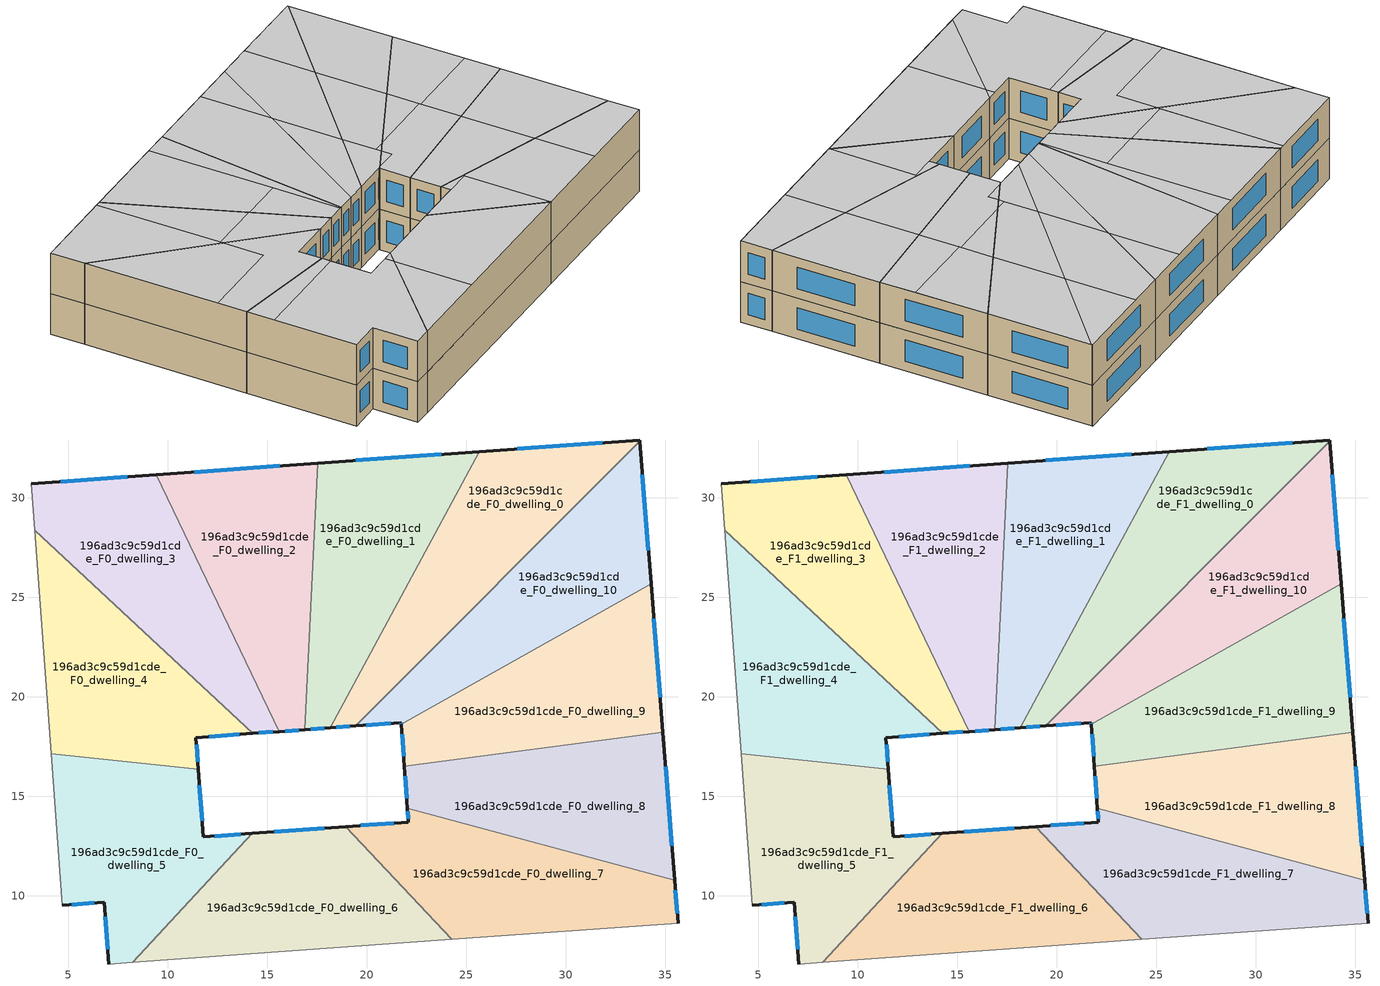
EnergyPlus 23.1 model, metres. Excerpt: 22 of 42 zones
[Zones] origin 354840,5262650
196ad3c9c59d1cde_F0_dwelling_0
 floor ground (EU_floor_Construction): 33.71,32.9 33.71,32.85 19.45,18.53 18.16,18.44 25.65,32.32 z0
 wall outside (EU_wall_Construction): 18.16,18.44 19.45,18.53 / 33.71,32.85 33.71,32.9 25.65,32.32 z0:3
 wall to 196ad3c9c59d1cde_F0_dwelling_10 (EU_wall_Construction): 19.45,18.53 33.71,32.85 z0:3
 wall to 196ad3c9c59d1cde_F0_dwelling_1 (EU_wall_Construction): 25.65,32.32 18.16,18.44 z0:3
 window (EU_Window_Construction): 18.46,18.46 19.14,18.51 / 31.81,32.76 27.54,32.45 z0.7:2.3
196ad3c9c59d1cde_F0_dwelling_1
 floor ground (EU_floor_Construction): 25.65,32.32 18.16,18.44 16.88,18.34 17.54,31.73 z0
 wall outside (EU_wall_Construction): 16.88,18.34 18.16,18.44 / 25.65,32.32 17.54,31.73 z0:3
 wall to 196ad3c9c59d1cde_F0_dwelling_2 (EU_wall_Construction): 17.54,31.73 16.88,18.34 z0:3
 window (EU_Window_Construction): 17.18,18.37 17.86,18.42 / 23.75,32.18 19.44,31.87 z0.7:2.3
196ad3c9c59d1cde_F0_dwelling_10
 floor ground (EU_floor_Construction): 33.71,32.85 34.28,25.67 21.73,18.62 21.73,18.7 19.45,18.53 z0
 wall outside (EU_wall_Construction): 19.45,18.53 21.73,18.7 21.73,18.62 / 34.28,25.67 33.71,32.85 z0:3
 wall to 196ad3c9c59d1cde_F0_dwelling_9 (EU_wall_Construction): 21.73,18.62 34.28,25.67 z0:3
 window (EU_Window_Construction): 21.73,18.68 21.73,18.64 / 19.98,18.57 21.19,18.66 / 34.15,27.35 33.84,31.16 z0.7:2.3
196ad3c9c59d1cde_F0_dwelling_2
 floor ground (EU_floor_Construction): 17.54,31.73 16.88,18.34 15.59,18.25 9.43,31.15 z0
 wall outside (EU_wall_Construction): 15.59,18.25 16.88,18.34 / 17.54,31.73 9.43,31.15 z0:3
 wall to 196ad3c9c59d1cde_F0_dwelling_3 (EU_wall_Construction): 9.43,31.15 15.59,18.25 z0:3
 window (EU_Window_Construction): 15.89,18.27 16.57,18.32 / 15.63,31.6 11.33,31.29 z0.7:2.3
196ad3c9c59d1cde_F0_dwelling_3
 floor ground (EU_floor_Construction): 9.43,31.15 15.59,18.25 14.26,18.16 3.32,28.36 3.15,30.7 z0
 wall outside (EU_wall_Construction): 14.26,18.16 15.59,18.25 / 9.43,31.15 3.15,30.7 z0:3
 wall to 196ad3c9c59d1cde_F0_dwelling_4 (EU_wall_Construction): 3.32,28.36 14.26,18.16 z0:3
 wall adiabatic (EU_wall_Construction): 3.15,30.7 3.32,28.36 z0:3
 window (EU_Window_Construction): 14.57,18.18 15.28,18.23 / 7.95,31.04 4.62,30.8 z0.7:2.3
196ad3c9c59d1cde_F0_dwelling_4
 floor ground (EU_floor_Construction): 14.26,18.16 11.41,17.95 11.53,16.36 4.13,17.13 3.32,28.36 z0
 wall outside (EU_wall_Construction): 11.53,16.36 11.41,17.95 14.26,18.16 z0:3
 wall to 196ad3c9c59d1cde_F0_dwelling_5 (EU_wall_Construction): 4.13,17.13 11.53,16.36 z0:3
 wall adiabatic (EU_wall_Construction): 3.32,28.36 4.13,17.13 z0:3
 window (EU_Window_Construction): 12.08,18 13.59,18.11 / 11.5,16.74 11.44,17.58 z0.7:2.3
196ad3c9c59d1cde_F0_dwelling_5
 floor ground (EU_floor_Construction): 11.53,16.36 11.78,12.96 14.25,13.14 8.23,6.66 7.03,6.57 6.81,9.68 4.69,9.52 4.13,17.13 z0
 wall outside (EU_wall_Construction): 14.25,13.14 11.78,12.96 11.53,16.36 / 4.69,9.52 6.81,9.68 7.03,6.57 z0:3
 wall to 196ad3c9c59d1cde_F0_dwelling_6 (EU_wall_Construction): 8.23,6.66 14.25,13.14 z0:3
 wall adiabatic (EU_wall_Construction): 7.03,6.57 8.23,6.66 / 4.13,17.13 4.69,9.52 z0:3
 window (EU_Window_Construction): 11.72,13.76 11.59,15.56 / 13.67,13.1 12.36,13 / 6.86,8.95 6.98,7.3 / 5.19,9.56 6.31,9.64 z0.7:2.3
196ad3c9c59d1cde_F0_dwelling_6
 floor ground (EU_floor_Construction): 18.95,13.48 24.26,7.8 8.23,6.66 14.25,13.14 z0
 wall outside (EU_wall_Construction): 18.95,13.48 14.25,13.14 z0:3
 wall to 196ad3c9c59d1cde_F0_dwelling_7 (EU_wall_Construction): 24.26,7.8 18.95,13.48 z0:3
 wall adiabatic (EU_wall_Construction): 8.23,6.66 24.26,7.8 z0:3
 window (EU_Window_Construction): 17.85,13.4 15.36,13.22 z0.7:2.3
196ad3c9c59d1cde_F0_dwelling_7
 floor ground (EU_floor_Construction): 35.46,10.78 35.64,8.62 24.26,7.8 18.95,13.48 22.09,13.7 22.03,14.4 z0
 wall outside (EU_wall_Construction): 22.03,14.4 22.09,13.7 18.95,13.48 / 35.64,8.62 35.46,10.78 z0:3
 wall to 196ad3c9c59d1cde_F0_dwelling_8 (EU_wall_Construction): 35.46,10.78 22.03,14.4 z0:3
 wall adiabatic (EU_wall_Construction): 24.26,7.8 35.64,8.62 z0:3
 window (EU_Window_Construction): 21.35,13.65 19.69,13.53 / 22.05,14.24 22.07,13.87 / 35.59,9.13 35.5,10.27 z0.7:2.3
196ad3c9c59d1cde_F0_dwelling_8
 floor ground (EU_floor_Construction): 34.87,18.22 35.46,10.78 22.03,14.4 21.88,16.5 z0
 wall outside (EU_wall_Construction): 21.88,16.5 22.03,14.4 / 35.46,10.78 34.87,18.22 z0:3
 wall to 196ad3c9c59d1cde_F0_dwelling_9 (EU_wall_Construction): 34.87,18.22 21.88,16.5 z0:3
 window (EU_Window_Construction): 21.92,16.01 22,14.9 / 35.32,12.52 35.01,16.47 z0.7:2.3
196ad3c9c59d1cde_F0_dwelling_9
 floor ground (EU_floor_Construction): 34.28,25.67 34.87,18.22 21.88,16.5 21.73,18.62 z0
 wall outside (EU_wall_Construction): 21.73,18.62 21.88,16.5 / 34.87,18.22 34.28,25.67 z0:3
 window (EU_Window_Construction): 21.77,18.12 21.85,17 / 34.73,19.97 34.42,23.92 z0.7:2.3
196ad3c9c59d1cde_F1_dwelling_0
 floor to 196ad3c9c59d1cde_F0_dwelling_0 (EU_floor_Construction): 33.71,32.9 33.71,32.85 19.45,18.53 18.16,18.44 25.65,32.32 z3
 wall outside (EU_wall_Construction): 18.16,18.44 19.45,18.53 / 33.71,32.85 33.71,32.9 25.65,32.32 z3:6
 wall to 196ad3c9c59d1cde_F1_dwelling_10 (EU_wall_Construction): 19.45,18.53 33.71,32.85 z3:6
 wall to 196ad3c9c59d1cde_F1_dwelling_1 (EU_wall_Construction): 25.65,32.32 18.16,18.44 z3:6
 window (EU_Window_Construction): 18.46,18.46 19.14,18.51 / 31.81,32.76 27.54,32.45 z3.7:5.3
 ceiling to 196ad3c9c59d1cde_F2_dwelling_6 (EU_floor_Construction): 23.2,22.3 28.5,27.62 28.15,32.5 25.65,32.32 22.85,27.14 z6
 ceiling to 196ad3c9c59d1cde_F2_dwelling_4 (EU_floor_Construction): 19.45,18.53 23.2,22.3 22.85,27.13 18.16,18.44 z6
 ceiling adiabatic (EU_roof_Construction): 28.5,27.62 33.71,32.85 33.71,32.9 28.15,32.5 z6
196ad3c9c59d1cde_F1_dwelling_1
 floor to 196ad3c9c59d1cde_F0_dwelling_1 (EU_floor_Construction): 25.65,32.32 18.16,18.44 16.88,18.34 17.54,31.73 z3
 wall outside (EU_wall_Construction): 16.88,18.34 18.16,18.44 / 25.65,32.32 17.54,31.73 z3:6
 wall to 196ad3c9c59d1cde_F1_dwelling_2 (EU_wall_Construction): 17.54,31.73 16.88,18.34 z3:6
 window (EU_Window_Construction): 17.18,18.37 17.86,18.42 / 23.75,32.18 19.44,31.87 z3.7:5.3
 ceiling to 196ad3c9c59d1cde_F2_dwelling_4 (EU_floor_Construction): 18.16,18.44 22.85,27.13 22.5,32.09 17.54,31.73 16.88,18.34 z6
 ceiling to 196ad3c9c59d1cde_F2_dwelling_6 (EU_floor_Construction): 22.85,27.14 25.65,32.32 22.5,32.09 z6
196ad3c9c59d1cde_F1_dwelling_10
 floor to 196ad3c9c59d1cde_F0_dwelling_10 (EU_floor_Construction): 33.71,32.85 34.28,25.67 21.73,18.62 21.73,18.7 19.45,18.53 z3
 wall outside (EU_wall_Construction): 19.45,18.53 21.73,18.7 21.73,18.62 / 34.28,25.67 33.71,32.85 z3:6
 wall to 196ad3c9c59d1cde_F1_dwelling_9 (EU_wall_Construction): 21.73,18.62 34.28,25.67 z3:6
 window (EU_Window_Construction): 21.73,18.68 21.73,18.64 / 19.98,18.57 21.19,18.66 / 34.15,27.35 33.84,31.16 z3.7:5.3
 ceiling adiabatic (EU_roof_Construction): 34.28,25.66 33.71,32.85 28.5,27.62 28.86,22.62 z6
 ceiling to 196ad3c9c59d1cde_F2_dwelling_6 (EU_floor_Construction): 28.86,22.62 28.5,27.62 23.2,22.3 23.37,19.95 24.2,20.01 z6
 ceiling to 196ad3c9c59d1cde_F2_dwelling_7 (EU_floor_Construction): 24.2,20.01 23.37,19.95 23.4,19.56 z6
 ceiling to 196ad3c9c59d1cde_F2_dwelling_4 (EU_floor_Construction): 23.4,19.56 23.37,19.95 23.35,20.19 23.2,22.3 19.45,18.53 21.88,18.71 z6
196ad3c9c59d1cde_F1_dwelling_2
 floor to 196ad3c9c59d1cde_F0_dwelling_2 (EU_floor_Construction): 17.54,31.73 16.88,18.34 15.59,18.25 9.43,31.15 z3
 wall outside (EU_wall_Construction): 15.59,18.25 16.88,18.34 / 17.54,31.73 9.43,31.15 z3:6
 wall to 196ad3c9c59d1cde_F1_dwelling_3 (EU_wall_Construction): 9.43,31.15 15.59,18.25 z3:6
 window (EU_Window_Construction): 15.89,18.27 16.57,18.32 / 15.63,31.6 11.33,31.29 z3.7:5.3
 ceiling to 196ad3c9c59d1cde_F2_dwelling_1 (EU_floor_Construction): 16.45,23.04 15.83,31.61 9.43,31.15 13.41,22.82 z6
 ceiling to 196ad3c9c59d1cde_F2_dwelling_3 (EU_floor_Construction): 16.79,18.34 16.45,23.04 13.41,22.82 15.59,18.25 z6
 ceiling to 196ad3c9c59d1cde_F2_dwelling_4 (EU_floor_Construction): 16.88,18.34 17.54,31.73 15.83,31.61 16.79,18.34 z6
196ad3c9c59d1cde_F1_dwelling_3
 floor to 196ad3c9c59d1cde_F0_dwelling_3 (EU_floor_Construction): 9.43,31.15 15.59,18.25 14.26,18.16 3.32,28.36 3.15,30.7 z3
 wall outside (EU_wall_Construction): 14.26,18.16 15.59,18.25 / 9.43,31.15 3.15,30.7 z3:6
 wall to 196ad3c9c59d1cde_F1_dwelling_4 (EU_wall_Construction): 3.32,28.36 14.26,18.16 z3:6
 wall adiabatic (EU_wall_Construction): 3.15,30.7 3.32,28.36 z3:6
 window (EU_Window_Construction): 14.57,18.18 15.28,18.23 / 7.95,31.04 4.62,30.8 z3.7:5.3
 ceiling to 196ad3c9c59d1cde_F2_dwelling_3 (EU_floor_Construction): 15.59,18.25 13.41,22.82 9.7,22.55 9.71,22.4 14.26,18.16 z6
 ceiling to 196ad3c9c59d1cde_F2_dwelling_0 (EU_floor_Construction): 9.71,22.4 9.08,31.12 3.15,30.7 3.32,28.36 z6
 ceiling to 196ad3c9c59d1cde_F2_dwelling_1 (EU_floor_Construction): 13.41,22.82 9.43,31.15 9.08,31.12 9.7,22.55 z6
196ad3c9c59d1cde_F1_dwelling_4
 floor to 196ad3c9c59d1cde_F0_dwelling_4 (EU_floor_Construction): 14.26,18.16 11.41,17.95 11.53,16.36 4.13,17.13 3.32,28.36 z3
 wall outside (EU_wall_Construction): 11.53,16.36 11.41,17.95 14.26,18.16 z3:6
 wall to 196ad3c9c59d1cde_F1_dwelling_5 (EU_wall_Construction): 4.13,17.13 11.53,16.36 z3:6
 wall adiabatic (EU_wall_Construction): 3.32,28.36 4.13,17.13 z3:6
 window (EU_Window_Construction): 12.08,18 13.59,18.11 / 11.5,16.74 11.44,17.58 z3.7:5.3
 ceiling to 196ad3c9c59d1cde_F2_dwelling_3 (EU_floor_Construction): 14.26,18.16 9.71,22.4 9.91,19.55 3.99,19.12 4.13,17.13 11.53,16.36 11.41,17.95 z6
 ceiling adiabatic (EU_roof_Construction): 9.91,19.55 9.71,22.4 3.32,28.36 3.99,19.12 z6
196ad3c9c59d1cde_F1_dwelling_5
 floor to 196ad3c9c59d1cde_F0_dwelling_5 (EU_floor_Construction): 11.53,16.36 11.78,12.96 14.25,13.14 8.23,6.66 7.03,6.57 6.81,9.68 4.69,9.52 4.13,17.13 z3
 wall outside (EU_wall_Construction): 14.25,13.14 11.78,12.96 11.53,16.36 / 4.69,9.52 6.81,9.68 7.03,6.57 z3:6
 wall to 196ad3c9c59d1cde_F1_dwelling_6 (EU_wall_Construction): 8.23,6.66 14.25,13.14 z3:6
 wall adiabatic (EU_wall_Construction): 7.03,6.57 8.23,6.66 / 4.13,17.13 4.69,9.52 z3:6
 window (EU_Window_Construction): 11.72,13.76 11.59,15.56 / 13.67,13.1 12.36,13 / 6.86,8.95 6.98,7.3 / 5.19,9.56 6.31,9.64 z3.7:5.3
 ceiling to 196ad3c9c59d1cde_F2_dwelling_2 (EU_floor_Construction): 8.23,6.66 13.64,12.47 13.59,13.09 11.78,12.96 11.58,15.75 4.27,15.22 4.69,9.52 6.81,9.68 7.03,6.57 z6
 ceiling to 196ad3c9c59d1cde_F2_dwelling_5 (EU_floor_Construction): 13.64,12.47 14.25,13.14 13.59,13.09 z6
 ceiling to 196ad3c9c59d1cde_F2_dwelling_3 (EU_floor_Construction): 11.58,15.75 11.53,16.36 4.13,17.13 4.27,15.22 z6
196ad3c9c59d1cde_F1_dwelling_6
 floor to 196ad3c9c59d1cde_F0_dwelling_6 (EU_floor_Construction): 18.95,13.48 24.26,7.8 8.23,6.66 14.25,13.14 z3
 wall outside (EU_wall_Construction): 18.95,13.48 14.25,13.14 z3:6
 wall to 196ad3c9c59d1cde_F1_dwelling_7 (EU_wall_Construction): 24.26,7.8 18.95,13.48 z3:6
 wall adiabatic (EU_wall_Construction): 8.23,6.66 24.26,7.8 z3:6
 window (EU_Window_Construction): 17.85,13.4 15.36,13.22 z3.7:5.3
 ceiling to 196ad3c9c59d1cde_F2_dwelling_5 (EU_floor_Construction): 24.25,7.8 24.24,7.82 18.95,13.48 14.25,13.14 13.64,12.47 14.03,7.07 z6
 ceiling to 196ad3c9c59d1cde_F2_dwelling_2 (EU_floor_Construction): 14.03,7.07 13.64,12.47 8.23,6.66 z6
196ad3c9c59d1cde_F1_dwelling_7
 floor to 196ad3c9c59d1cde_F0_dwelling_7 (EU_floor_Construction): 35.46,10.78 35.64,8.62 24.26,7.8 18.95,13.48 22.09,13.7 22.03,14.4 z3
 wall outside (EU_wall_Construction): 22.03,14.4 22.09,13.7 18.95,13.48 / 35.64,8.62 35.46,10.78 z3:6
 wall to 196ad3c9c59d1cde_F1_dwelling_8 (EU_wall_Construction): 35.46,10.78 22.03,14.4 z3:6
 wall adiabatic (EU_wall_Construction): 24.26,7.8 35.64,8.62 z3:6
 window (EU_Window_Construction): 21.35,13.65 19.69,13.53 / 22.05,14.24 22.07,13.87 / 35.59,9.13 35.5,10.27 z3.7:5.3
 ceiling to 196ad3c9c59d1cde_F2_dwelling_7 (EU_floor_Construction): 29.9,8.21 29.6,12.36 22.03,14.4 22.09,13.7 23.81,13.83 24.24,7.82 24.26,7.81 z6
 ceiling adiabatic (EU_roof_Construction): 24.25,7.81 23.81,13.83 18.95,13.48 z6
 ceiling to 196ad3c9c59d1cde_F2_dwelling_9 (EU_floor_Construction): 35.64,8.62 35.46,10.78 29.6,12.36 29.9,8.21 z6
196ad3c9c59d1cde_F1_dwelling_8
 floor to 196ad3c9c59d1cde_F0_dwelling_8 (EU_floor_Construction): 34.87,18.22 35.46,10.78 22.03,14.4 21.88,16.5 z3
 wall outside (EU_wall_Construction): 21.88,16.5 22.03,14.4 / 35.46,10.78 34.87,18.22 z3:6
 wall to 196ad3c9c59d1cde_F1_dwelling_9 (EU_wall_Construction): 34.87,18.22 21.88,16.5 z3:6
 window (EU_Window_Construction): 21.92,16.01 22,14.9 / 35.32,12.52 35.01,16.47 z3.7:5.3
 ceiling to 196ad3c9c59d1cde_F2_dwelling_9 (EU_floor_Construction): 35.46,10.78 34.87,18.22 29.23,17.47 29.6,12.36 z6
 ceiling to 196ad3c9c59d1cde_F2_dwelling_7 (EU_floor_Construction): 29.6,12.36 29.23,17.47 21.88,16.5 22.03,14.4 z6
196ad3c9c59d1cde_F1_dwelling_9
 floor to 196ad3c9c59d1cde_F0_dwelling_9 (EU_floor_Construction): 34.28,25.67 34.87,18.22 21.88,16.5 21.73,18.62 z3
 wall outside (EU_wall_Construction): 21.73,18.62 21.88,16.5 / 34.87,18.22 34.28,25.67 z3:6
 window (EU_Window_Construction): 21.77,18.12 21.85,17 / 34.73,19.97 34.42,23.92 z3.7:5.3
 ceiling to 196ad3c9c59d1cde_F2_dwelling_7 (EU_floor_Construction): 29.23,17.47 29.02,20.35 24.2,20.01 23.4,19.56 23.45,18.82 21.88,18.71 21.73,18.62 21.88,16.5 z6
 ceiling to 196ad3c9c59d1cde_F2_dwelling_9 (EU_floor_Construction): 34.87,18.22 34.68,20.66 29.03,20.26 29.23,17.47 z6
 ceiling to 196ad3c9c59d1cde_F2_dwelling_4 (EU_floor_Construction): 23.45,18.82 23.4,19.56 21.88,18.71 z6
 ceiling to 196ad3c9c59d1cde_F2_dwelling_6 (EU_floor_Construction): 29.02,20.35 28.86,22.62 24.2,20.01 z6
 ceiling adiabatic (EU_roof_Construction): 34.68,20.66 34.28,25.66 28.86,22.62 29.03,20.26 z6
[Building]
EU S2 Campaign: North Axis=0; Terrain=City; Solar Distribution=FullExterior
[Site:Location]
Budapest.Ferenc.Liszt.Intl.AP: Latitude=47.437; Longitude=19.256; Time Zone=1; Elevation=185
[SizingPeriod:WeatherFileDays]
AnnualSizingPeriod: Begin Month=1; Begin Day of Month=1; End Month=12; End Day of Month=31; Day of Week for Start Day=Monday; Use Weather File Daylight Saving Period=No; Use Weather File Rain and Snow Indicators=No
[MATERIAL]
EU_InternalMass_Material: Roughness=MediumRough; Thickness=0.1; Conductivity=1; Density=1800; Specific Heat=900; Thermal Absorptance=0.9; Solar Absorptance=0.7; Visible Absorptance=0.7
[MATERIAL:NOMASS] Roughness=MediumRough; Thermal Absorptance=0.9; Solar Absorptance=0.7; Visible Absorptance=0.7
Name | Thermal Resistance
EU_wall_NoMass | 0.832559
EU_roof_NoMass | 1.39638
EU_floor_NoMass | 0.872794
[WINDOWMATERIAL:SIMPLEGLAZINGSYSTEM]
EU_Window_SimpleGlazing: UFactor=2.79869; Solar Heat Gain Coefficient=0.75; Visible Transmittance=0.75
[CONSTRUCTION]
EU_wall_Construction: EU_wall_NoMass
EU_roof_Construction: EU_roof_NoMass
EU_floor_Construction: EU_floor_NoMass
EU_Window_Construction: EU_Window_SimpleGlazing
EU_InternalMass_Construction: EU_InternalMass_Material
[ZONE] Type=1; Multiplier=1; Ceiling Height=autocalculate; Floor Area=autocalculate; Part of Total Floor Area=Yes
Name | Volume
196ad3c9c59d1cde_F0_dwelling_0; 196ad3c9c59d1cde_F1_dwelling_0 | 188.083
196ad3c9c59d1cde_F0_dwelling_1; 196ad3c9c59d1cde_F1_dwelling_1 | 188.057
196ad3c9c59d1cde_F0_dwelling_10; 196ad3c9c59d1cde_F1_dwelling_10; 196ad3c9c59d1cde_F0_dwelling_3; 196ad3c9c59d1cde_F1_dwelling_3 | 188.084
196ad3c9c59d1cde_F0_dwelling_2; 196ad3c9c59d1cde_F1_dwelling_2 | 188.058
196ad3c9c59d1cde_F0_dwelling_4; 196ad3c9c59d1cde_F1_dwelling_4 | 188.074
196ad3c9c59d1cde_F0_dwelling_5; 196ad3c9c59d1cde_F1_dwelling_5 | 188.089
196ad3c9c59d1cde_F0_dwelling_6; 196ad3c9c59d1cde_F1_dwelling_6 | 188.067
196ad3c9c59d1cde_F0_dwelling_7; 196ad3c9c59d1cde_F1_dwelling_7 | 188.091
196ad3c9c59d1cde_F0_dwelling_8; 196ad3c9c59d1cde_F1_dwelling_8 | 188.088
196ad3c9c59d1cde_F0_dwelling_9; 196ad3c9c59d1cde_F1_dwelling_9 | 188.051
[INTERNALMASS] Construction=EU_InternalMass_Construction
Name | Zone or ZoneList | Surface Area
196ad3c9c59d1cde_F0_dwelling_0_EU_InternalMass | 196ad3c9c59d1cde_F0_dwelling_0 | 62.6939
196ad3c9c59d1cde_F0_dwelling_1_EU_InternalMass | 196ad3c9c59d1cde_F0_dwelling_1 | 62.6859
196ad3c9c59d1cde_F0_dwelling_2_EU_InternalMass | 196ad3c9c59d1cde_F0_dwelling_2 | 62.6861
196ad3c9c59d1cde_F0_dwelling_3_EU_InternalMass | 196ad3c9c59d1cde_F0_dwelling_3 | 62.6947
196ad3c9c59d1cde_F0_dwelling_4_EU_InternalMass | 196ad3c9c59d1cde_F0_dwelling_4 | 62.6915
196ad3c9c59d1cde_F0_dwelling_5_EU_InternalMass | 196ad3c9c59d1cde_F0_dwelling_5 | 62.696
196ad3c9c59d1cde_F0_dwelling_6_EU_InternalMass | 196ad3c9c59d1cde_F0_dwelling_6 | 62.6889
196ad3c9c59d1cde_F0_dwelling_7_EU_InternalMass | 196ad3c9c59d1cde_F0_dwelling_7 | 62.6969
196ad3c9c59d1cde_F0_dwelling_8_EU_InternalMass | 196ad3c9c59d1cde_F0_dwelling_8 | 62.6958
196ad3c9c59d1cde_F0_dwelling_9_EU_InternalMass | 196ad3c9c59d1cde_F0_dwelling_9 | 62.6838
196ad3c9c59d1cde_F0_dwelling_10_EU_InternalMass | 196ad3c9c59d1cde_F0_dwelling_10 | 62.6949
196ad3c9c59d1cde_F1_dwelling_0_EU_InternalMass | 196ad3c9c59d1cde_F1_dwelling_0 | 62.6939
196ad3c9c59d1cde_F1_dwelling_1_EU_InternalMass | 196ad3c9c59d1cde_F1_dwelling_1 | 62.6859
196ad3c9c59d1cde_F1_dwelling_2_EU_InternalMass | 196ad3c9c59d1cde_F1_dwelling_2 | 62.6861
196ad3c9c59d1cde_F1_dwelling_3_EU_InternalMass | 196ad3c9c59d1cde_F1_dwelling_3 | 62.6947
196ad3c9c59d1cde_F1_dwelling_4_EU_InternalMass | 196ad3c9c59d1cde_F1_dwelling_4 | 62.6915
196ad3c9c59d1cde_F1_dwelling_5_EU_InternalMass | 196ad3c9c59d1cde_F1_dwelling_5 | 62.696
196ad3c9c59d1cde_F1_dwelling_6_EU_InternalMass | 196ad3c9c59d1cde_F1_dwelling_6 | 62.6889
196ad3c9c59d1cde_F1_dwelling_7_EU_InternalMass | 196ad3c9c59d1cde_F1_dwelling_7 | 62.6969
196ad3c9c59d1cde_F1_dwelling_8_EU_InternalMass | 196ad3c9c59d1cde_F1_dwelling_8 | 62.6958
196ad3c9c59d1cde_F1_dwelling_9_EU_InternalMass | 196ad3c9c59d1cde_F1_dwelling_9 | 62.6838
196ad3c9c59d1cde_F1_dwelling_10_EU_InternalMass | 196ad3c9c59d1cde_F1_dwelling_10 | 62.6949
[OTHEREQUIPMENT] Fuel Type=Electricity; Design Level Calculation Method=Watts/Area; Power per Zone Floor Area=1; Fraction Latent=0; Fraction Radiant=0; Fraction Lost=0; Carbon Dioxide Generation Rate=0; EndUse Subcategory=EU_Step8_InternalGains
Name | Zone or ZoneList or Space or SpaceList | Schedule
EU_Step8_InternalGain_196ad3c9c59d1cde_F0_dwelling_0_f000 | 196ad3c9c59d1cde_F0_dwelling_0 | EU_Step8_GainSchedule_196ad3c9c59d1cde_F0_dwelling_0_f000
EU_Step8_InternalGain_196ad3c9c59d1cde_F0_dwelling_1_f000 | 196ad3c9c59d1cde_F0_dwelling_1 | EU_Step8_GainSchedule_196ad3c9c59d1cde_F0_dwelling_1_f000
EU_Step8_InternalGain_196ad3c9c59d1cde_F0_dwelling_2_f000 | 196ad3c9c59d1cde_F0_dwelling_2 | EU_Step8_GainSchedule_196ad3c9c59d1cde_F0_dwelling_2_f000
EU_Step8_InternalGain_196ad3c9c59d1cde_F0_dwelling_3_f000 | 196ad3c9c59d1cde_F0_dwelling_3 | EU_Step8_GainSchedule_196ad3c9c59d1cde_F0_dwelling_3_f000
EU_Step8_InternalGain_196ad3c9c59d1cde_F0_dwelling_4_f000 | 196ad3c9c59d1cde_F0_dwelling_4 | EU_Step8_GainSchedule_196ad3c9c59d1cde_F0_dwelling_4_f000
EU_Step8_InternalGain_196ad3c9c59d1cde_F0_dwelling_5_f000 | 196ad3c9c59d1cde_F0_dwelling_5 | EU_Step8_GainSchedule_196ad3c9c59d1cde_F0_dwelling_5_f000
EU_Step8_InternalGain_196ad3c9c59d1cde_F0_dwelling_6_f000 | 196ad3c9c59d1cde_F0_dwelling_6 | EU_Step8_GainSchedule_196ad3c9c59d1cde_F0_dwelling_6_f000
EU_Step8_InternalGain_196ad3c9c59d1cde_F0_dwelling_7_f000 | 196ad3c9c59d1cde_F0_dwelling_7 | EU_Step8_GainSchedule_196ad3c9c59d1cde_F0_dwelling_7_f000
EU_Step8_InternalGain_196ad3c9c59d1cde_F0_dwelling_8_f000 | 196ad3c9c59d1cde_F0_dwelling_8 | EU_Step8_GainSchedule_196ad3c9c59d1cde_F0_dwelling_8_f000
EU_Step8_InternalGain_196ad3c9c59d1cde_F0_dwelling_9_f000 | 196ad3c9c59d1cde_F0_dwelling_9 | EU_Step8_GainSchedule_196ad3c9c59d1cde_F0_dwelling_9_f000
EU_Step8_InternalGain_196ad3c9c59d1cde_F0_dwelling_10_f000 | 196ad3c9c59d1cde_F0_dwelling_10 | EU_Step8_GainSchedule_196ad3c9c59d1cde_F0_dwelling_10_f000
EU_Step8_InternalGain_196ad3c9c59d1cde_F1_dwelling_0_f000 | 196ad3c9c59d1cde_F1_dwelling_0 | EU_Step8_GainSchedule_196ad3c9c59d1cde_F1_dwelling_0_f000
EU_Step8_InternalGain_196ad3c9c59d1cde_F1_dwelling_1_f000 | 196ad3c9c59d1cde_F1_dwelling_1 | EU_Step8_GainSchedule_196ad3c9c59d1cde_F1_dwelling_1_f000
EU_Step8_InternalGain_196ad3c9c59d1cde_F1_dwelling_2_f000 | 196ad3c9c59d1cde_F1_dwelling_2 | EU_Step8_GainSchedule_196ad3c9c59d1cde_F1_dwelling_2_f000
EU_Step8_InternalGain_196ad3c9c59d1cde_F1_dwelling_3_f000 | 196ad3c9c59d1cde_F1_dwelling_3 | EU_Step8_GainSchedule_196ad3c9c59d1cde_F1_dwelling_3_f000
EU_Step8_InternalGain_196ad3c9c59d1cde_F1_dwelling_4_f000 | 196ad3c9c59d1cde_F1_dwelling_4 | EU_Step8_GainSchedule_196ad3c9c59d1cde_F1_dwelling_4_f000
EU_Step8_InternalGain_196ad3c9c59d1cde_F1_dwelling_5_f000 | 196ad3c9c59d1cde_F1_dwelling_5 | EU_Step8_GainSchedule_196ad3c9c59d1cde_F1_dwelling_5_f000
EU_Step8_InternalGain_196ad3c9c59d1cde_F1_dwelling_6_f000 | 196ad3c9c59d1cde_F1_dwelling_6 | EU_Step8_GainSchedule_196ad3c9c59d1cde_F1_dwelling_6_f000
EU_Step8_InternalGain_196ad3c9c59d1cde_F1_dwelling_7_f000 | 196ad3c9c59d1cde_F1_dwelling_7 | EU_Step8_GainSchedule_196ad3c9c59d1cde_F1_dwelling_7_f000
EU_Step8_InternalGain_196ad3c9c59d1cde_F1_dwelling_8_f000 | 196ad3c9c59d1cde_F1_dwelling_8 | EU_Step8_GainSchedule_196ad3c9c59d1cde_F1_dwelling_8_f000
EU_Step8_InternalGain_196ad3c9c59d1cde_F1_dwelling_9_f000 | 196ad3c9c59d1cde_F1_dwelling_9 | EU_Step8_GainSchedule_196ad3c9c59d1cde_F1_dwelling_9_f000
EU_Step8_InternalGain_196ad3c9c59d1cde_F1_dwelling_10_f000 | 196ad3c9c59d1cde_F1_dwelling_10 | EU_Step8_GainSchedule_196ad3c9c59d1cde_F1_dwelling_10_f000
[ZONEVENTILATION:DESIGNFLOWRATE] Schedule=EU_AlwaysOn; Design Flow Rate Calculation Method=AirChanges/Hour; Air Changes per Hour=0.475469; Ventilation Type=Natural; Fan Pressure Rise=0; Fan Total Efficiency=1; Constant Term Coefficient=1; Temperature Term Coefficient=0; Velocity Term Coefficient=0; Velocity Squared Term Coefficient=0; Minimum Indoor Temperature=-100; Maximum Indoor Temperature=100; Delta Temperature=-100; Minimum Outdoor Temperature=-100; Maximum Outdoor Temperature=100; Maximum Wind Speed=40
Name | Zone or ZoneList or Space or SpaceList
EU_ConstantAir_196ad3c9c59d1cde_F0_dwelling_0 | 196ad3c9c59d1cde_F0_dwelling_0
EU_ConstantAir_196ad3c9c59d1cde_F0_dwelling_1 | 196ad3c9c59d1cde_F0_dwelling_1
EU_ConstantAir_196ad3c9c59d1cde_F0_dwelling_2 | 196ad3c9c59d1cde_F0_dwelling_2
EU_ConstantAir_196ad3c9c59d1cde_F0_dwelling_3 | 196ad3c9c59d1cde_F0_dwelling_3
EU_ConstantAir_196ad3c9c59d1cde_F0_dwelling_4 | 196ad3c9c59d1cde_F0_dwelling_4
EU_ConstantAir_196ad3c9c59d1cde_F0_dwelling_5 | 196ad3c9c59d1cde_F0_dwelling_5
EU_ConstantAir_196ad3c9c59d1cde_F0_dwelling_6 | 196ad3c9c59d1cde_F0_dwelling_6
EU_ConstantAir_196ad3c9c59d1cde_F0_dwelling_7 | 196ad3c9c59d1cde_F0_dwelling_7
EU_ConstantAir_196ad3c9c59d1cde_F0_dwelling_8 | 196ad3c9c59d1cde_F0_dwelling_8
EU_ConstantAir_196ad3c9c59d1cde_F0_dwelling_9 | 196ad3c9c59d1cde_F0_dwelling_9
EU_ConstantAir_196ad3c9c59d1cde_F0_dwelling_10 | 196ad3c9c59d1cde_F0_dwelling_10
EU_ConstantAir_196ad3c9c59d1cde_F1_dwelling_0 | 196ad3c9c59d1cde_F1_dwelling_0
EU_ConstantAir_196ad3c9c59d1cde_F1_dwelling_1 | 196ad3c9c59d1cde_F1_dwelling_1
EU_ConstantAir_196ad3c9c59d1cde_F1_dwelling_2 | 196ad3c9c59d1cde_F1_dwelling_2
EU_ConstantAir_196ad3c9c59d1cde_F1_dwelling_3 | 196ad3c9c59d1cde_F1_dwelling_3
EU_ConstantAir_196ad3c9c59d1cde_F1_dwelling_4 | 196ad3c9c59d1cde_F1_dwelling_4
EU_ConstantAir_196ad3c9c59d1cde_F1_dwelling_5 | 196ad3c9c59d1cde_F1_dwelling_5
EU_ConstantAir_196ad3c9c59d1cde_F1_dwelling_6 | 196ad3c9c59d1cde_F1_dwelling_6
EU_ConstantAir_196ad3c9c59d1cde_F1_dwelling_7 | 196ad3c9c59d1cde_F1_dwelling_7
EU_ConstantAir_196ad3c9c59d1cde_F1_dwelling_8 | 196ad3c9c59d1cde_F1_dwelling_8
EU_ConstantAir_196ad3c9c59d1cde_F1_dwelling_9 | 196ad3c9c59d1cde_F1_dwelling_9
EU_ConstantAir_196ad3c9c59d1cde_F1_dwelling_10 | 196ad3c9c59d1cde_F1_dwelling_10
[HVACTEMPLATE:THERMOSTAT] Constant Heating Setpoint=20; Constant Cooling Setpoint=50
EU_HeatOnly_196ad3c9c59d1cde_F0_dwelling_0; EU_HeatOnly_196ad3c9c59d1cde_F0_dwelling_1; EU_HeatOnly_196ad3c9c59d1cde_F0_dwelling_2; EU_HeatOnly_196ad3c9c59d1cde_F0_dwelling_3; EU_HeatOnly_196ad3c9c59d1cde_F0_dwelling_4; EU_HeatOnly_196ad3c9c59d1cde_F0_dwelling_5; EU_HeatOnly_196ad3c9c59d1cde_F0_dwelling_6; EU_HeatOnly_196ad3c9c59d1cde_F0_dwelling_7; EU_HeatOnly_196ad3c9c59d1cde_F0_dwelling_8; EU_HeatOnly_196ad3c9c59d1cde_F0_dwelling_9; EU_HeatOnly_196ad3c9c59d1cde_F0_dwelling_10; EU_HeatOnly_196ad3c9c59d1cde_F1_dwelling_0; EU_HeatOnly_196ad3c9c59d1cde_F1_dwelling_1; EU_HeatOnly_196ad3c9c59d1cde_F1_dwelling_2; EU_HeatOnly_196ad3c9c59d1cde_F1_dwelling_3; EU_HeatOnly_196ad3c9c59d1cde_F1_dwelling_4; EU_HeatOnly_196ad3c9c59d1cde_F1_dwelling_5; EU_HeatOnly_196ad3c9c59d1cde_F1_dwelling_6; EU_HeatOnly_196ad3c9c59d1cde_F1_dwelling_7; EU_HeatOnly_196ad3c9c59d1cde_F1_dwelling_8; EU_HeatOnly_196ad3c9c59d1cde_F1_dwelling_9; EU_HeatOnly_196ad3c9c59d1cde_F1_dwelling_10; EU_HeatOnly_196ad3c9c59d1cde_F2_dwelling_0; EU_HeatOnly_196ad3c9c59d1cde_F2_dwelling_1; EU_HeatOnly_196ad3c9c59d1cde_F2_dwelling_2; EU_HeatOnly_196ad3c9c59d1cde_F2_dwelling_3; EU_HeatOnly_196ad3c9c59d1cde_F2_dwelling_4; EU_HeatOnly_196ad3c9c59d1cde_F2_dwelling_5; EU_HeatOnly_196ad3c9c59d1cde_F2_dwelling_6; EU_HeatOnly_196ad3c9c59d1cde_F2_dwelling_7; EU_HeatOnly_196ad3c9c59d1cde_F2_dwelling_8; EU_HeatOnly_196ad3c9c59d1cde_F2_dwelling_9; EU_HeatOnly_196ad3c9c59d1cde_F3_dwelling_0; EU_HeatOnly_196ad3c9c59d1cde_F3_dwelling_1; EU_HeatOnly_196ad3c9c59d1cde_F3_dwelling_2; EU_HeatOnly_196ad3c9c59d1cde_F3_dwelling_3; EU_HeatOnly_196ad3c9c59d1cde_F3_dwelling_4; EU_HeatOnly_196ad3c9c59d1cde_F3_dwelling_5; EU_HeatOnly_196ad3c9c59d1cde_F3_dwelling_6; EU_HeatOnly_196ad3c9c59d1cde_F3_dwelling_7; EU_HeatOnly_196ad3c9c59d1cde_F3_dwelling_8; EU_HeatOnly_196ad3c9c59d1cde_F3_dwelling_9
[HVACTEMPLATE:ZONE:IDEALLOADSAIRSYSTEM] System Availability Schedule=EU_AlwaysOn; Maximum Heating Supply Air Temperature=50; Minimum Cooling Supply Air Temperature=13; Maximum Heating Supply Air Humidity Ratio=0.0156; Minimum Cooling Supply Air Humidity Ratio=0.0077; Heating Limit=NoLimit; Cooling Limit=NoLimit; Heating Availability Schedule=EU_AlwaysOn; Cooling Availability Schedule=EU_CoolingOff; Dehumidification Control Type=ConstantSensibleHeatRatio; Cooling Sensible Heat Ratio=0.7; Dehumidification Setpoint=60; Humidification Control Type=None; Humidification Setpoint=30; Outdoor Air Method=None; Outdoor Air Flow Rate per Person=0.00944; Outdoor Air Flow Rate per Zone Floor Area=0; Outdoor Air Flow Rate per Zone=0; Demand Controlled Ventilation Type=None; Outdoor Air Economizer Type=NoEconomizer; Heat Recovery Type=None; Sensible Heat Recovery Effectiveness=0.7; Latent Heat Recovery Effectiveness=0.65
Name | Template Thermostat
196ad3c9c59d1cde_F0_dwelling_0 | EU_HeatOnly_196ad3c9c59d1cde_F0_dwelling_0
196ad3c9c59d1cde_F0_dwelling_1 | EU_HeatOnly_196ad3c9c59d1cde_F0_dwelling_1
196ad3c9c59d1cde_F0_dwelling_2 | EU_HeatOnly_196ad3c9c59d1cde_F0_dwelling_2
196ad3c9c59d1cde_F0_dwelling_3 | EU_HeatOnly_196ad3c9c59d1cde_F0_dwelling_3
196ad3c9c59d1cde_F0_dwelling_4 | EU_HeatOnly_196ad3c9c59d1cde_F0_dwelling_4
196ad3c9c59d1cde_F0_dwelling_5 | EU_HeatOnly_196ad3c9c59d1cde_F0_dwelling_5
196ad3c9c59d1cde_F0_dwelling_6 | EU_HeatOnly_196ad3c9c59d1cde_F0_dwelling_6
196ad3c9c59d1cde_F0_dwelling_7 | EU_HeatOnly_196ad3c9c59d1cde_F0_dwelling_7
196ad3c9c59d1cde_F0_dwelling_8 | EU_HeatOnly_196ad3c9c59d1cde_F0_dwelling_8
196ad3c9c59d1cde_F0_dwelling_9 | EU_HeatOnly_196ad3c9c59d1cde_F0_dwelling_9
196ad3c9c59d1cde_F0_dwelling_10 | EU_HeatOnly_196ad3c9c59d1cde_F0_dwelling_10
196ad3c9c59d1cde_F1_dwelling_0 | EU_HeatOnly_196ad3c9c59d1cde_F1_dwelling_0
196ad3c9c59d1cde_F1_dwelling_1 | EU_HeatOnly_196ad3c9c59d1cde_F1_dwelling_1
196ad3c9c59d1cde_F1_dwelling_2 | EU_HeatOnly_196ad3c9c59d1cde_F1_dwelling_2
196ad3c9c59d1cde_F1_dwelling_3 | EU_HeatOnly_196ad3c9c59d1cde_F1_dwelling_3
196ad3c9c59d1cde_F1_dwelling_4 | EU_HeatOnly_196ad3c9c59d1cde_F1_dwelling_4
196ad3c9c59d1cde_F1_dwelling_5 | EU_HeatOnly_196ad3c9c59d1cde_F1_dwelling_5
196ad3c9c59d1cde_F1_dwelling_6 | EU_HeatOnly_196ad3c9c59d1cde_F1_dwelling_6
196ad3c9c59d1cde_F1_dwelling_7 | EU_HeatOnly_196ad3c9c59d1cde_F1_dwelling_7
196ad3c9c59d1cde_F1_dwelling_8 | EU_HeatOnly_196ad3c9c59d1cde_F1_dwelling_8
196ad3c9c59d1cde_F1_dwelling_9 | EU_HeatOnly_196ad3c9c59d1cde_F1_dwelling_9
196ad3c9c59d1cde_F1_dwelling_10 | EU_HeatOnly_196ad3c9c59d1cde_F1_dwelling_10
[SIZING:ZONE] Zone Cooling Design Supply Air Temperature Input Method=SupplyAirTemperature; Zone Cooling Design Supply Air Temperature=13; Zone Heating Design Supply Air Temperature Input Method=SupplyAirTemperature; Zone Heating Design Supply Air Temperature=50; Zone Cooling Design Supply Air Humidity Ratio=0.008; Zone Heating Design Supply Air Humidity Ratio=0.008; Cooling Design Air Flow Method=DesignDay; Cooling Design Air Flow Rate=0; Cooling Minimum Air Flow per Zone Floor Area=0.000762; Cooling Minimum Air Flow=0; Cooling Minimum Air Flow Fraction=0.2; Heating Design Air Flow Method=DesignDay; Heating Design Air Flow Rate=0; Heating Maximum Air Flow per Zone Floor Area=0.002032; Heating Maximum Air Flow=0.141576; Heating Maximum Air Flow Fraction=0.3; Account for Dedicated Outdoor Air System=No; Dedicated Outdoor Air System Control Strategy=NeutralSupplyAir; Dedicated Outdoor Air Low Setpoint Temperature for Design=autosize; Dedicated Outdoor Air High Setpoint Temperature for Design=autosize; Zone Load Sizing Method=Sensible Load Only No Latent Load; Zone Latent Cooling Design Supply Air Humidity Ratio Input Method=HumidityRatioDifference; Zone Cooling Design Supply Air Humidity Ratio Difference=0.005; Zone Latent Heating Design Supply Air Humidity Ratio Input Method=HumidityRatioDifference; Zone Humidification Design Supply Air Humidity Ratio Difference=0.005
196ad3c9c59d1cde_F0_dwelling_0; 196ad3c9c59d1cde_F0_dwelling_1; 196ad3c9c59d1cde_F0_dwelling_2; 196ad3c9c59d1cde_F0_dwelling_3; 196ad3c9c59d1cde_F0_dwelling_4; 196ad3c9c59d1cde_F0_dwelling_5; 196ad3c9c59d1cde_F0_dwelling_6; 196ad3c9c59d1cde_F0_dwelling_7; 196ad3c9c59d1cde_F0_dwelling_8; 196ad3c9c59d1cde_F0_dwelling_9; 196ad3c9c59d1cde_F0_dwelling_10; 196ad3c9c59d1cde_F1_dwelling_0; 196ad3c9c59d1cde_F1_dwelling_1; 196ad3c9c59d1cde_F1_dwelling_2; 196ad3c9c59d1cde_F1_dwelling_3; 196ad3c9c59d1cde_F1_dwelling_4; 196ad3c9c59d1cde_F1_dwelling_5; 196ad3c9c59d1cde_F1_dwelling_6; 196ad3c9c59d1cde_F1_dwelling_7; 196ad3c9c59d1cde_F1_dwelling_8; 196ad3c9c59d1cde_F1_dwelling_9; 196ad3c9c59d1cde_F1_dwelling_10
[SCHEDULE:CONSTANT]
Name | Hourly Value
EU_AlwaysOn | 1
EU_CoolingOff | 0
[SCHEDULE:FILE] Column Number=1; Rows to Skip at Top=0; Number of Hours of Data=8760; Column Separator=Comma; Interpolate to Timestep=No; Minutes per Item=60; Adjust Schedule for Daylight Savings=Yes
Name | File
EU_Step8_GainSchedule_196ad3c9c59d1cde_F0_dwelling_0_f000 | ../../schedules/196ad3c9c59d1cde/196ad3c9c59d1cde_F0_dwelling_0_f000_gain.csv
EU_Step8_GainSchedule_196ad3c9c59d1cde_F0_dwelling_1_f000 | ../../schedules/196ad3c9c59d1cde/196ad3c9c59d1cde_F0_dwelling_1_f000_gain.csv
EU_Step8_GainSchedule_196ad3c9c59d1cde_F0_dwelling_2_f000 | ../../schedules/196ad3c9c59d1cde/196ad3c9c59d1cde_F0_dwelling_2_f000_gain.csv
EU_Step8_GainSchedule_196ad3c9c59d1cde_F0_dwelling_3_f000 | ../../schedules/196ad3c9c59d1cde/196ad3c9c59d1cde_F0_dwelling_3_f000_gain.csv
EU_Step8_GainSchedule_196ad3c9c59d1cde_F0_dwelling_4_f000 | ../../schedules/196ad3c9c59d1cde/196ad3c9c59d1cde_F0_dwelling_4_f000_gain.csv
EU_Step8_GainSchedule_196ad3c9c59d1cde_F0_dwelling_5_f000 | ../../schedules/196ad3c9c59d1cde/196ad3c9c59d1cde_F0_dwelling_5_f000_gain.csv
EU_Step8_GainSchedule_196ad3c9c59d1cde_F0_dwelling_6_f000 | ../../schedules/196ad3c9c59d1cde/196ad3c9c59d1cde_F0_dwelling_6_f000_gain.csv
EU_Step8_GainSchedule_196ad3c9c59d1cde_F0_dwelling_7_f000 | ../../schedules/196ad3c9c59d1cde/196ad3c9c59d1cde_F0_dwelling_7_f000_gain.csv
EU_Step8_GainSchedule_196ad3c9c59d1cde_F0_dwelling_8_f000 | ../../schedules/196ad3c9c59d1cde/196ad3c9c59d1cde_F0_dwelling_8_f000_gain.csv
EU_Step8_GainSchedule_196ad3c9c59d1cde_F0_dwelling_9_f000 | ../../schedules/196ad3c9c59d1cde/196ad3c9c59d1cde_F0_dwelling_9_f000_gain.csv
EU_Step8_GainSchedule_196ad3c9c59d1cde_F0_dwelling_10_f000 | ../../schedules/196ad3c9c59d1cde/196ad3c9c59d1cde_F0_dwelling_10_f000_gain.csv
EU_Step8_GainSchedule_196ad3c9c59d1cde_F1_dwelling_0_f000 | ../../schedules/196ad3c9c59d1cde/196ad3c9c59d1cde_F1_dwelling_0_f000_gain.csv
EU_Step8_GainSchedule_196ad3c9c59d1cde_F1_dwelling_1_f000 | ../../schedules/196ad3c9c59d1cde/196ad3c9c59d1cde_F1_dwelling_1_f000_gain.csv
EU_Step8_GainSchedule_196ad3c9c59d1cde_F1_dwelling_2_f000 | ../../schedules/196ad3c9c59d1cde/196ad3c9c59d1cde_F1_dwelling_2_f000_gain.csv
EU_Step8_GainSchedule_196ad3c9c59d1cde_F1_dwelling_3_f000 | ../../schedules/196ad3c9c59d1cde/196ad3c9c59d1cde_F1_dwelling_3_f000_gain.csv
EU_Step8_GainSchedule_196ad3c9c59d1cde_F1_dwelling_4_f000 | ../../schedules/196ad3c9c59d1cde/196ad3c9c59d1cde_F1_dwelling_4_f000_gain.csv
EU_Step8_GainSchedule_196ad3c9c59d1cde_F1_dwelling_5_f000 | ../../schedules/196ad3c9c59d1cde/196ad3c9c59d1cde_F1_dwelling_5_f000_gain.csv
EU_Step8_GainSchedule_196ad3c9c59d1cde_F1_dwelling_6_f000 | ../../schedules/196ad3c9c59d1cde/196ad3c9c59d1cde_F1_dwelling_6_f000_gain.csv
EU_Step8_GainSchedule_196ad3c9c59d1cde_F1_dwelling_7_f000 | ../../schedules/196ad3c9c59d1cde/196ad3c9c59d1cde_F1_dwelling_7_f000_gain.csv
EU_Step8_GainSchedule_196ad3c9c59d1cde_F1_dwelling_8_f000 | ../../schedules/196ad3c9c59d1cde/196ad3c9c59d1cde_F1_dwelling_8_f000_gain.csv
EU_Step8_GainSchedule_196ad3c9c59d1cde_F1_dwelling_9_f000 | ../../schedules/196ad3c9c59d1cde/196ad3c9c59d1cde_F1_dwelling_9_f000_gain.csv
EU_Step8_GainSchedule_196ad3c9c59d1cde_F1_dwelling_10_f000 | ../../schedules/196ad3c9c59d1cde/196ad3c9c59d1cde_F1_dwelling_10_f000_gain.csv
